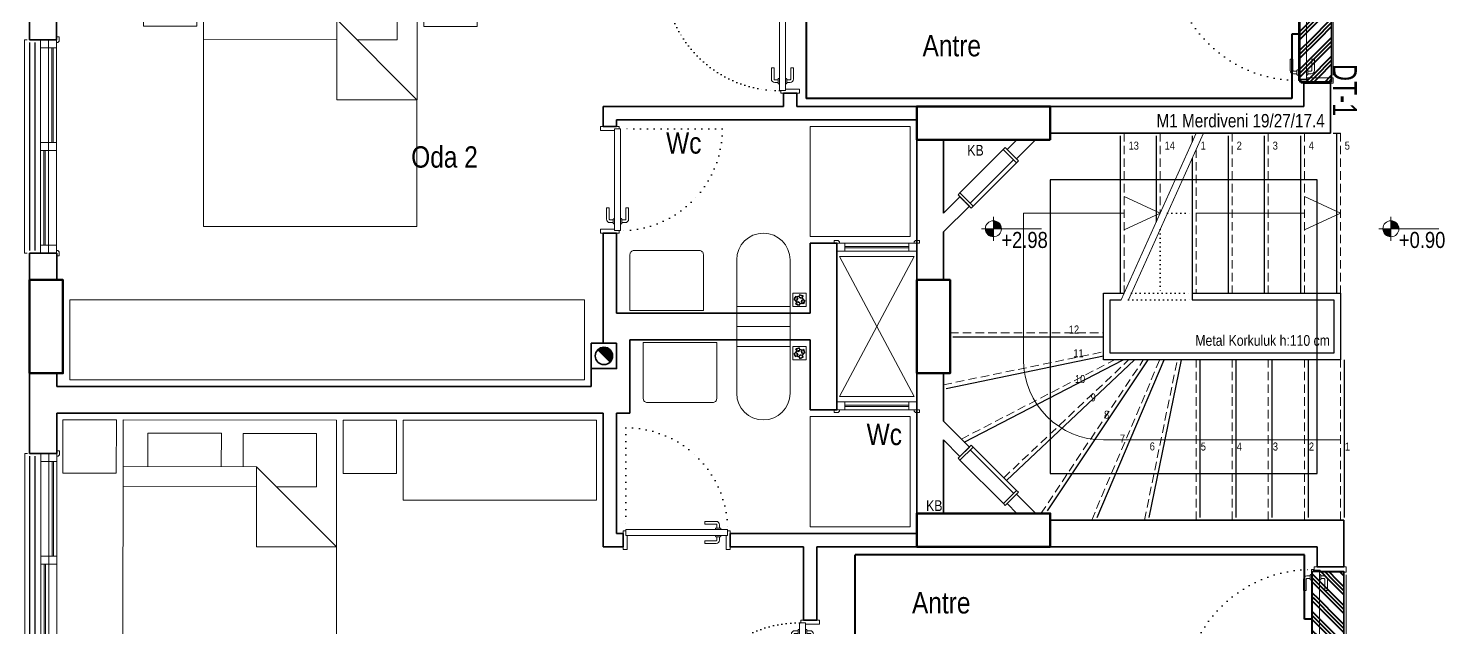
# Model space of a CAD drawing. Header units: millimetres. Extents: x 1852829 to 1882754, y -270850 to -231658.
# Drawn here: x 1857322 to 1858383, y -263904 to -263455 of the extents above; entities that cross this region are included whole.
import ezdxf
from ezdxf.enums import TextEntityAlignment as Align

# ---------------------------------------------------------------- set-up
doc = ezdxf.new("R2010")
doc.units = ezdxf.units.MM
for name, pattern in [('CONTINOUS', [0]), ('CONTINU', [0]), ('DOT', [0.25, 0, -0.25]), ('izdüşüm arka', [3.175, 0, -3.175]), ('izdüşüm ön', [9.525, 6.35, -3.175])]:
    doc.linetypes.add(name, pattern=pattern)
for name, color, linetype, lineweight in [('a_ba', 6, 'Continuous', 50), ('a_doğrama', 251, 'Continuous', 20), ('a_duvar', 251, 'Continuous', 35), ('a_görünüş', 32, 'Continuous', 25), ('a_görünüş_ince', 8, 'Continuous', 20), ('a_izdüşüm_arka', 251, 'izdüşüm arka', 30), ('a_izdüşüm_ön', 6, 'izdüşüm ön', 9), ('a_not_kot', 251, 'Continuous', 13), ('a_not_mahal', 253, 'Continuous', 5), ('a_not_misc', 144, 'Continuous', 5), ('a_not_text', 7, 'Continuous', 13), ('a_tefriş', 8, 'Continuous', 20), ('Aydınlatma', 4, 'CONTINOUS', 35), ('Priz', 6, 'CONTINOUS', 40), ('Tv', 3, 'CONTINOUS', 40)]:
    doc.layers.add(name, color=color, linetype=linetype, lineweight=lineweight)
doc.layers.add('a_basılmayacak', color=251, linetype='Continuous', lineweight=5, plot=False)
doc.layers.add('a_m2_taks', color=147, linetype='Continuous', plot=False)
doc.styles.add('ROMANTUR', font='arial.ttf', dxfattribs={"width": 0.7})
doc.styles.get("Standard").update_dxf_attribs({"font": 'ARIALN.TTF'})

# ---------------------------------------------------------------- blocks, each defined once
blk = doc.blocks.new('K1')
at = {"layer": 'a_doğrama', "color": 251}
for points in [[(-17.5, -2.5), (-22, -2.5), (-22, 0), (2, 0), (2, -4), (-17.5, -4), (-17.5, -2.5)], [(-27.5, -93.1), (-25, -93.1)], [(-14.5, -93.1), (-17, -93.1)], [(-17.5, -97.5), (-22, -97.5), (-22, -100), (2, -100), (2, -96), (-17.5, -96), (-17.5, -97.5)]]:
    blk.add_lwpolyline(points, dxfattribs=at)
blk.add_lwpolyline([(-18, -14), (-18, -4), (-18, -3), (-22.5, -3), (-22.5, -2.5), (-22.5, -2), (-24, -2), (-24, -2.5), (-24, -12.5), (-24, -88), (-24, -97.5), (-24, -98), (-22.5, -98), (-22.5, -97.5), (-22.5, -97), (-18, -97), (-18, -96), (-18, -86.5)], close=True, dxfattribs=at)
for points in [[(-25, -91.1), (-27.5, -91.1, -0.414214), (-28, -90.6), (-28, -82.1), (-30, -82.1), (-30, -90.6)], [(-17, -91.1), (-14.5, -91.1, 0.414214), (-14, -90.6), (-14, -82.1), (-12, -82.1), (-12, -90.6)], [(-24, -94.1), (-24.5, -94.1, -0.414214), (-25, -93.6), (-25, -90.6, -0.414214), (-24.5, -90.1), (-24, -90.1)], [(-18, -94.1), (-17.5, -94.1, 0.414214), (-17, -93.6), (-17, -90.6, 0.414214), (-17.5, -90.1), (-18, -90.1)]]:
    blk.add_lwpolyline(points, format="xyb", dxfattribs=at)
for centre, start, end in [((-27.5, -90.6), 180, 270), ((-14.5, -90.6), 270, 0)]:
    blk.add_arc(centre, 2.5, start, end, dxfattribs=at)
at = {"layer": 'a_görünüş_ince', "color": 251}
blk.add_line((2, -6), (2, -94), dxfattribs=at)
at = {"layer": 'a_izdüşüm_arka', "color": 251, "linetype": 'DOT', "ltscale": 20}
blk.add_line((-24, -2), (-120, -2), dxfattribs=at)
blk.add_arc((-24, -2), 96, 180, 270, dxfattribs=at)
blk = doc.blocks.new('K2')
at = {"layer": 'a_doğrama', "color": 251, "linetype": 'Continuous'}
for p, q in [((-13, 88.1), (-13, 1.9)), ((-13, 88.1), (-8.5, 88.1)), ((-12, 90), (-12, 88.1)), ((-12, 90), (-10, 90)), ((-8.5, 88.1), (-8.5, 1.9)), ((-13, 1.9), (-8.5, 1.9)), ((-12, 0), (-12, 1.9)), ((-12, 0), (-10, 0))]:
    blk.add_line(p, q, dxfattribs=at)
for points in [[(0, 90), (2, 90), (2, 87), (-8.5, 87)], [(0, 0), (2, 0), (2, 3), (-8.5, 3)]]:
    blk.add_lwpolyline(points, dxfattribs=at)
at = {"layer": 'a_doğrama', "color": 251}
for points in [[(-14, 80.1), (-16.5, 80.1, 0.414214), (-17, 79.6), (-17, 71.1), (-19, 71.1), (-19, 79.6)], [(-13, 83.1), (-13.5, 83.1, 0.414214), (-14, 82.6), (-14, 79.6, 0.414214), (-13.5, 79.1), (-13, 79.1)], [(-8.5, 83.1), (-8, 83.1, -0.414214), (-7.5, 82.6), (-7.5, 79.6, -0.414214), (-8, 79.1), (-8.5, 79.1)], [(-7.5, 80.1), (-5, 80.1, -0.414214), (-4.5, 79.6), (-4.5, 71.1), (-2.5, 71.1), (-2.5, 79.6)]]:
    blk.add_lwpolyline(points, format="xyb", dxfattribs=at)
for points in [[(-16.5, 82.1), (-14, 82.1)], [(-5, 82.1), (-7.5, 82.1)]]:
    blk.add_lwpolyline(points, dxfattribs=at)
for centre, start, end in [((-16.5, 79.6), 90, 180), ((-5, 79.6), 0, 90)]:
    blk.add_arc(centre, 2.5, start, end, dxfattribs=at)
at = {"layer": 'a_izdüşüm_arka', "color": 251}
blk.add_lwpolyline([(-99.2, 1.9), (-13, 1.9)], dxfattribs=at)
blk.add_arc((-13, 1.9), 86.2, 90, 180, dxfattribs=at)
blk = doc.blocks.new('klozet')
at = {"layer": 'a_tefriş'}
blk.add_line((20, 0), (-20, 0), dxfattribs=at)
for points in [[(-20, 0), (-20, -15), (20, -15), (20, 0)], [(-20, -50), (-20, -15)], [(20, -50), (20, -15)]]:
    blk.add_lwpolyline(points, dxfattribs=at)
blk.add_arc((0, -50), 20, 180, 360, dxfattribs=at)
blk = doc.blocks.new('k_80')
at = {"layer": 'a_doğrama', "color": 251, "linetype": 'Continuous'}
for p, q in [((-80, 2), (-78.1, 2)), ((-80, 2), (-80, 0)), ((-78.1, 3), (-1.9, 3)), ((-78.1, 3), (-78.1, -1.5)), ((-1.9, 3), (-1.9, -1.5)), ((0, 2), (-1.9, 2)), ((0, 2), (0, 0)), ((-78.1, -1.5), (-1.9, -1.5))]:
    blk.add_line(p, q, dxfattribs=at)
at = {"layer": 'a_doğrama', "color": 251}
for points in [[(-73.1, 3), (-73.1, 3.5, -0.414214), (-72.6, 4), (-69.6, 4, -0.414214), (-69.1, 3.5), (-69.1, 3)], [(-70.1, 4), (-70.1, 6.5, -0.414214), (-69.6, 7), (-61.1, 7), (-61.1, 9), (-69.6, 9)], [(-73.1, -1.5), (-73.1, -2, 0.414214), (-72.6, -2.5), (-69.6, -2.5, 0.414214), (-69.1, -2), (-69.1, -1.5)], [(-70.1, -2.5), (-70.1, -5, 0.414214), (-69.6, -5.5), (-61.1, -5.5), (-61.1, -7.5), (-69.6, -7.5)]]:
    blk.add_lwpolyline(points, format="xyb", dxfattribs=at)
for points in [[(-72.1, 6.5), (-72.1, 4)], [(-72.1, -5), (-72.1, -2.5)]]:
    blk.add_lwpolyline(points, dxfattribs=at)
at = {"layer": 'a_doğrama', "color": 251, "linetype": 'Continuous'}
for points in [[(-80, -10), (-80, -12), (-77, -12), (-77, -1.5)], [(0, -10), (0, -12), (-3, -12), (-3, -1.5)]]:
    blk.add_lwpolyline(points, dxfattribs=at)
at = {"layer": 'a_doğrama', "color": 251}
for centre, start, end in [((-69.6, 6.5), 90, 180), ((-69.6, -5), 180, 270)]:
    blk.add_arc(centre, 2.5, start, end, dxfattribs=at)
at = {"layer": 'a_izdüşüm_arka', "color": 251, "linetype": 'DOT', "ltscale": 20}
blk.add_line((-1.9, 79.2), (-1.9, 3), dxfattribs=at)
blk.add_arc((-1.9, 3), 76.2, 90, 180, dxfattribs=at)
blk = doc.blocks.new('M1')
at = {"layer": 'a_doğrama', "linetype": 'Continuous'}
for p, q in [((-24, 6), (-30, 6)), ((-30, 0), (-30, 6)), ((-24, 0), (-30, 0)), ((-24, 0), (-24, 6)), ((30, 6), (24, 6)), ((24, 6), (24, 0)), ((30, 0), (30, 6)), ((30, 0), (24, 0))]:
    blk.add_line(p, q, dxfattribs=at)
at = {"layer": 'a_doğrama'}
for p, q in [((24, 3.5), (-24, 3.5)), ((24, 2.5), (-24, 2.5))]:
    blk.add_line(p, q, dxfattribs=at)
for points in [[(-28, -1), (-28, 0), (-32, 0), (-32, -2), (-29, -2)], [(28, -1), (28, 0), (32, 0), (32, -2), (29, -2)]]:
    blk.add_lwpolyline(points, close=True, dxfattribs=at)
at = {"layer": 'a_görünüş_ince'}
for p, q in [((24, 6), (-24, 6)), ((-24, 0), (24, 0))]:
    blk.add_line(p, q, dxfattribs=at)
blk = doc.blocks.new('160p')
at = {"layer": 'a_doğrama', "color": 251}
for points in [[(-6, -6), (-6, 0), (-12, 0), (-12, -6)], [(0, -6), (0, 0), (-6, 0), (-6, -6)], [(-6, -83), (-6, -77), (-12, -77), (-12, -83)], [(0, -83), (0, -77), (-6, -77), (-6, -83)], [(-6, -160), (-6, -154), (-12, -154), (-12, -160)], [(0, -160), (0, -154), (-6, -154), (-6, -160)]]:
    blk.add_lwpolyline(points, close=True, dxfattribs=at)
for points in [[(2, -1), (2, 2), (0, 2), (0, -2), (1, -2), (2, -1)], [(-9.5, -6), (-9.5, -77)], [(-8.5, -6), (-8.5, -77)], [(-3.5, -83), (-3.5, -154)], [(-2.5, -83), (-2.5, -154)], [(2, -159), (2, -162), (0, -162), (0, -158), (1, -158), (2, -159)]]:
    blk.add_lwpolyline(points, dxfattribs=at)
at = {"layer": 'a_görünüş_ince', "color": 251}
for points in [[(-22, -160), (-24, -160), (-24, 0), (-22, 0)], [(-12, -77), (-12, -6)], [(-6, -77), (-6, -6)], [(-6, -77), (-6, -6)], [(0, -77), (0, -6)], [(-12, -154), (-12, -83)], [(-6, -154), (-6, -83)], [(-6, -154), (-6, -83)], [(0, -154), (0, -83)]]:
    blk.add_lwpolyline(points, dxfattribs=at)
blk = doc.blocks.new('baca_müstakil')
at = {"layer": 'a_duvar'}
h = blk.add_hatch(color=256, dxfattribs=at)
h.dxf.hatch_style = 1
h.paths.add_polyline_path([(4.9, -4.9, 0.198912), (3, -9.5, 0.668179), (14.1, -14.1)])
blk.add_line((4.9, -4.9), (14.1, -14.1), dxfattribs=at)
blk.add_lwpolyline([(0, -19), (19, -19), (19, 0), (0, 0)], close=True, dxfattribs=at)
blk.add_circle((9.5, -9.5), 6.5, dxfattribs=at)
blk = doc.blocks.new('tefriş_yatak_çift')
at = {"layer": 'a_tefriş'}
for points in [[(-85, -5), (-85, -45), (-125, -45), (-125, -5)], [(80, -195), (80, -5), (-80, -5), (-80, -195)], [(85, -5), (85, -45), (125, -45), (125, -5)]]:
    blk.add_lwpolyline(points, close=True, dxfattribs=at)
for points in [[(-6.3, -40), (-6.3, -15), (-61.3, -15), (-61.3, -40)], [(35, -55), (65, -55), (65, -15), (10, -15), (10, -40)], [(-80, -40), (20, -40), (80, -100), (20, -100), (20, -40)], [(-80, -55), (20, -55)]]:
    blk.add_lwpolyline(points, dxfattribs=at)
blk = doc.blocks.new('tefriş_süzgeç')
at = {"layer": 'a_tefriş'}
for p, q in [((5, 0), (-5, 0)), ((-5, 0), (-5, -10)), ((5, -10), (5, 0)), ((-5, -10), (5, -10)), ((-3.6, -5.1), (-4.1, -5.1)), ((-2.6, -5.1), (-3.1, -5.1)), ((-2.5, -2.5), (-2.9, -2.2)), ((-2.6, -7.6), (-2.9, -7.9)), ((-2, -3.3), (-2.3, -3)), ((-1.9, -6.9), (-2.2, -7.2)), ((-1.6, -5.1), (-2.1, -5.1)), ((-1.2, -3.9), (-1.5, -3.6)), ((-1.2, -6.2), (-1.5, -6.5)), ((-0.2, -2.5), (-0.2, -2)), ((-0.1, -1.5), (-0.1, -1)), ((-0.1, -3), (-0.1, -3.5)), ((-0.1, -6.6), (-0.1, -7.1)), ((-0.1, -7.6), (-0.1, -8.1)), ((-0.1, -8.6), (-0.1, -9.1)), ((1, -4), (1.4, -3.6)), ((1.1, -6.2), (1.4, -6.5)), ((1.5, -5.1), (2, -5.1)), ((1.7, -3.3), (2.1, -2.9)), ((1.8, -6.9), (2.1, -7.2)), ((2.5, -2.5), (2.8, -2.2)), ((2.5, -5.1), (3, -5.1)), ((2.5, -7.5), (2.8, -7.9)), ((3.5, -5.1), (4, -5.1))]:
    blk.add_line(p, q, dxfattribs=at)
for centre, radius, start, end in [((-0.1, -5.1), 4.06, 134.2896, 180), ((-0.1, -5.1), 3.56, 134.2896, 180), ((-0.1, -5.1), 3.06, 180, 225), ((-0.1, -5.1), 4.06, 225, 270), ((-0.1, -5.1), 2.56, 180, 225), ((-0.1, -5.1), 3.56, 225, 270), ((-0.4, -4.4), 2.4, 84.5943, 143.2016), ((-0.1, -5.1), 2.06, 134.2896, 180), ((-0.1, -5), 2.44, 90.343, 138.1212), ((-0.1, -5.1), 1.56, 134.2896, 180), ((-0.1, -5.1), 2.06, 225, 270), ((-0.1, -5.1), 1.56, 225, 270), ((-0.1, -5.1), 4.06, 45, 90), ((-0.1, -5.1), 3.56, 45, 90), ((-0.1, -5.1), 2.06, 45, 90), ((-0.1, -5.1), 1.56, 45, 90), ((-0.1, -5.1), 2.56, 270, 315.7104), ((-0.1, -5.1), 3.06, 270, 315.7104), ((-0.1, -5.1), 1.56, 314.2896, 360), ((-0.1, -5.1), 2.06, 314.2896, 360), ((-0.1, -5.1), 2.56, 360, 45), ((-0.1, -5.1), 3.06, 360, 45), ((-0.1, -5.1), 3.56, 314.2896, 360), ((-0.1, -5.1), 4.06, 314.2896, 360)]:
    blk.add_arc(centre, radius, start, end, dxfattribs=at)
blk = doc.blocks.new('sembol_kot')
at = {"layer": 'a_not_kot'}
for points in [[(0, 10), (0, 0), (10, 0, 0.414214)], [(0, 0), (-10, 0, 0.414214), (0, -10)]]:
    blk.add_hatch(color=256, dxfattribs=at).paths.add_polyline_path(points)
for p, q in [((0, 15), (0, -15)), ((-15, 0), (60, 0))]:
    blk.add_line(p, q, dxfattribs=at)
blk.add_circle((0, 0), 10, dxfattribs=at)
blk = doc.blocks.new('kb')
at = {"layer": 'a_doğrama'}
blk.add_line((10.9, -41.3), (12.3, -42.7), dxfattribs=at)
for points in [[(44.8, -7.3), (46.3, -5.9)], [(44.8, -7.3), (54.7, -17.2)], [(47.7, -7.3), (46.3, -5.9)], [(52.6, -15.1), (20.1, -47.6)], [(54.7, -17.2), (20.8, -51.2)], [(54.7, -14.4), (56.2, -15.8)], [(56.2, -15.8), (54.7, -17.2)], [(10.9, -41.3), (12.3, -39.8)], [(10.9, -41.3), (20.8, -51.2)], [(12.3, -39.8), (22.2, -49.7)]]:
    blk.add_lwpolyline(points, dxfattribs=at)
at = {"layer": 'a_duvar'}
for points in [[(55, 0), (47.7, -7.3)], [(69.1, 0), (54.7, -14.4)], [(47.7, -7.3), (54.7, -14.4)], [(12.3, -42.7), (0, -55)], [(19.4, -49.7), (0, -69.1)], [(12.3, -42.7), (19.4, -49.7)]]:
    blk.add_lwpolyline(points, dxfattribs=at)
at = {"layer": 'a_görünüş_ince'}
blk.add_lwpolyline([(44.8, -7.3), (12.3, -39.8)], dxfattribs=at)
blk = doc.blocks.new('ZayıfAkımPanosu')
at = {"layer": 'Priz'}
h = blk.add_hatch(dxfattribs=at)
h.set_pattern_fill('GOST_GROUND', color=256)
h.set_pattern_definition([(45, (-1866208.597, 256590.195), (14.142135624, 0), [20]), (45, (-1866205.597, 256590.195), (14.142135624, 0), [20]), (45, (-1866202.597, 256590.195), (14.142135624, 0), [20])])
h.paths.add_polyline_path([(11.9, 41.5), (-11.9, 41.5), (-11.9, -41.5), (11.9, -41.5)])
at = {"layer": 'Aydınlatma', "color": 2, "linetype": 'CONTINU'}
blk.add_lwpolyline([(-11.9, 41.5), (11.9, 41.5), (11.9, -41.5), (-11.9, -41.5)], close=True, dxfattribs=at)
blk.add_lwpolyline([(-11.9, 41.5), (11.9, 41.5), (11.9, -41.5), (-11.9, -41.5)], close=True, dxfattribs=at)
blk.add_lwpolyline([(-11.9, 41.5), (11.9, 41.5), (11.9, -41.5), (-11.9, -41.5)], close=True, dxfattribs=at)
blk.add_lwpolyline([(-11.9, 41.5), (11.9, 41.5), (11.9, -41.5), (-11.9, -41.5)], close=True, dxfattribs=at)
blk.add_lwpolyline([(-11.9, 41.5), (11.9, 41.5), (11.9, -41.5), (-11.9, -41.5)], close=True, dxfattribs=at)
at = {"layer": 'Aydınlatma', "color": 6, "linetype": 'CONTINU'}
blk.add_lwpolyline([(-11.9, 41.5), (11.9, 41.5), (11.9, -41.5), (-11.9, -41.5)], close=True, dxfattribs=at)

msp = doc.modelspace()

# ---------------------------------------------------------------- linework, layer by layer
at = {"layer": 'a_ba', "color": 253}
for points in [[(1858087.7, -263538.5), (1858087.7, -263513.5), (1857987.7, -263513.5), (1857987.7, -263538.5)], [(1857322.7, -263713.5), (1857347.7, -263713.5), (1857347.7, -263643.5), (1857322.7, -263643.5)], [(1857987.7, -263713.5), (1858012.7, -263713.5), (1858012.7, -263643.5), (1857987.7, -263643.5)], [(1858087.7, -263843.5), (1858087.7, -263818.5), (1857987.7, -263818.5), (1857987.7, -263843.5)]]:
    msp.add_lwpolyline(points, close=True, dxfattribs=at)
at = {"layer": 'a_basılmayacak'}
for points in [[(1857982.7, -263611), (1857907.7, -263611), (1857907.7, -263528.5), (1857982.7, -263528.5)], [(1857982.7, -263828.5), (1857907.7, -263828.5), (1857907.7, -263746), (1857982.7, -263746)]]:
    msp.add_lwpolyline(points, close=True, dxfattribs=at)
at = {"layer": 'a_doğrama'}
msp.add_line((1858018.6, -263777.2), (1858020, -263775.8), dxfattribs=at)
for points in [[(1858018.6, -263777.2), (1858028.5, -263767.3)], [(1858020, -263778.7), (1858029.9, -263768.8)], [(1858060.3, -263803.4), (1858027.8, -263770.9)], [(1858062.5, -263801.3), (1858028.5, -263767.3)], [(1858018.6, -263777.2), (1858020, -263778.7)], [(1858052.6, -263811.2), (1858062.5, -263801.3)], [(1858063.9, -263802.7), (1858062.5, -263801.3)], [(1858062.5, -263804.1), (1858063.9, -263802.7)], [(1858052.6, -263811.2), (1858054, -263812.6)], [(1858055.4, -263811.2), (1858054, -263812.6)]]:
    msp.add_lwpolyline(points, dxfattribs=at)
at = {"layer": 'a_duvar'}
for p, q in [((1857322.7, -263378.5), (1857322.7, -263463.5)), ((1857342.8, -263463.5), (1857342.7, -263408.5)), ((1857342.8, -263463.5), (1857322.7, -263463.5)), ((1858277.7, -263496), (1858277.7, -263513.5)), ((1858297.7, -263533.5), (1858297.7, -263496)), ((1857887.7, -263513.5), (1857887.7, -263503.5)), ((1857897.7, -263503.5), (1857897.7, -263513.5)), ((1857752.7, -263513.5), (1857752.7, -263528.5)), ((1857887.7, -263513.5), (1857752.7, -263513.5)), ((1858277.7, -263513.5), (1857897.7, -263513.5)), ((1857762.7, -263528.5), (1857762.7, -263523.5)), ((1857762.7, -263523.5), (1857987.7, -263523.5)), ((1857987.7, -263523.5), (1857987.7, -263643.5)), ((1858007.7, -263593.5), (1858007.7, -263538.5)), ((1858087.7, -263533.5), (1858297.7, -263533.5)), ((1857762.7, -263668.5), (1857762.7, -263608.5)), ((1857927.7, -263616), (1857907.7, -263616)), ((1857907.7, -263616), (1857907.7, -263668.5)), ((1857927.7, -263741), (1857927.7, -263616)), ((1858007.7, -263643.5), (1858007.7, -263607.6)), ((1857322.7, -263623.5), (1857322.7, -263773.5)), ((1857343, -263623.5), (1857322.7, -263623.5)), ((1857343.1, -263643.5), (1857343, -263623.5)), ((1857987.7, -263643.5), (1857987.7, -263833.5)), ((1857907.7, -263668.5), (1857762.7, -263668.5)), ((1857907.7, -263688.5), (1857772.7, -263688.5)), ((1857772.7, -263743.5), (1857772.7, -263688.5)), ((1857907.7, -263688.5), (1857907.7, -263741)), ((1857343.2, -263723.5), (1857343.2, -263713.5)), ((1858007.7, -263749.4), (1858007.7, -263713.5)), ((1857743.7, -263723.5), (1857343.2, -263723.5)), ((1857907.7, -263741), (1857927.7, -263741)), ((1857343.1, -263773.5), (1857343.2, -263743.5)), ((1857343.2, -263743.5), (1857752.7, -263743.5)), ((1857762.7, -263833.5), (1857762.7, -263743.5)), ((1858007.7, -263818.5), (1858007.7, -263763.5)), ((1857343.1, -263773.5), (1857322.7, -263773.5)), ((1858307.7, -263823.5), (1858087.7, -263823.5)), ((1858307.7, -263858.5), (1858307.7, -263823.5)), ((1857767.7, -263833.5), (1857762.7, -263833.5)), ((1857987.7, -263833.5), (1857847.7, -263833.5)), ((1857752.7, -263843.5), (1857767.7, -263843.5)), ((1857847.7, -263843.5), (1857902.7, -263843.5)), ((1857902.7, -263843.5), (1857902.7, -263898.5)), ((1857912.7, -263898.5), (1857912.7, -263843.5)), ((1857912.7, -263843.5), (1858287.7, -263843.5)), ((1858287.7, -263843.5), (1858287.7, -263858.5))]:
    msp.add_line(p, q, dxfattribs=at)
for points in [[(1858277.7, -263496), (1858297.7, -263496)], [(1857887.7, -263503.5), (1857897.7, -263503.5)], [(1857762.7, -263528.5), (1857752.7, -263528.5)], [(1857752.7, -263608.5), (1857762.7, -263608.5)], [(1857752.7, -263608.5), (1857752.7, -263691)], [(1857743.7, -263710), (1857743.7, -263723.5)], [(1857752.7, -263743.5), (1857752.7, -263843.5)], [(1857762.7, -263743.5), (1857772.7, -263743.5)], [(1858027.1, -263768.8), (1858007.7, -263749.4)], [(1858020, -263775.8), (1858007.7, -263763.5)], [(1858020, -263775.8), (1858027.1, -263768.8)], [(1858055.4, -263811.2), (1858062.5, -263804.1)], [(1858076.9, -263818.5), (1858062.5, -263804.1)], [(1858062.7, -263818.5), (1858055.4, -263811.2)], [(1857767.7, -263833.5), (1857767.7, -263843.5)], [(1857847.7, -263833.5), (1857847.7, -263843.5)], [(1858287.7, -263858.5), (1858307.7, -263858.5)], [(1857902.7, -263898.5), (1857912.7, -263898.5)]]:
    msp.add_lwpolyline(points, dxfattribs=at)
at = {"layer": 'a_görünüş', "color": 251}
for p, q in [((1858140.2, -263535.5), (1858140.2, -263653.5)), ((1858167.2, -263535.5), (1858167.2, -263600.2)), ((1858194.2, -263535.5), (1858194.2, -263540.2)), ((1858221.2, -263535.5), (1858221.2, -263653.5)), ((1858248.2, -263535.5), (1858248.2, -263653.5)), ((1858275.2, -263535.5), (1858275.2, -263653.5)), ((1858299.7, -263533.5), (1858305.2, -263533.5)), ((1858302.2, -263533.5), (1858302.2, -263653.5)), ((1858194.2, -263552.4), (1858194.2, -263653.5)), ((1858127.7, -263703.5), (1858127.7, -263653.5)), ((1858127.7, -263653.5), (1858143.2, -263653.5)), ((1858132.7, -263698.5), (1858132.7, -263658.5)), ((1858132.7, -263658.5), (1858141, -263658.5)), ((1858194.2, -263653.5), (1858305.2, -263653.5)), ((1858194.2, -263658.5), (1858300.2, -263658.5)), ((1858014.7, -263686.3), (1858127.7, -263686.3)), ((1858009.7, -263724.8), (1858127.7, -263700.5)), ((1858300.2, -263698.5), (1858132.7, -263698.5)), ((1858023.3, -263765), (1858142.3, -263703.5)), ((1858055, -263793.9), (1858150.9, -263703.5)), ((1858085.7, -263816.5), (1858161.1, -263703.5)), ((1858122.9, -263821.5), (1858173.1, -263703.5)), ((1858305.2, -263703.5), (1858127.7, -263703.5)), ((1858161.9, -263821.5), (1858186.1, -263703.5)), ((1858200.2, -263821.5), (1858200.2, -263703.5)), ((1858227.2, -263821.5), (1858227.2, -263703.5)), ((1858254.2, -263821.5), (1858254.2, -263703.5)), ((1858281.2, -263821.5), (1858281.2, -263703.5)), ((1858308.2, -263821.5), (1858308.2, -263703.5))]:
    msp.add_line(p, q, dxfattribs=at)
for points in [[(1857322.7, -263465.5), (1857322.7, -263621.5)], [(1857326.7, -263465.5), (1857326.7, -263621.5)], [(1858194.2, -263653.5), (1858194.2, -263658.5)], [(1858300.2, -263658.5), (1858300.2, -263698.5)], [(1858305.2, -263653.5), (1858305.2, -263703.5)], [(1857322.7, -263775.5), (1857322.7, -263931.5)], [(1857326.7, -263775.5), (1857326.7, -263931.5)]]:
    msp.add_lwpolyline(points, dxfattribs=at)
at = {"layer": 'a_görünüş_ince'}
for points in [[(1857929.7, -263626), (1857985.7, -263626)], [(1857929.7, -263731), (1857985.7, -263731)], [(1858052.6, -263811.2), (1858020, -263778.7)]]:
    msp.add_lwpolyline(points, dxfattribs=at)
at = {"layer": 'a_izdüşüm_arka'}
for p, q in [((1858175.7, -263593.5), (1858194.2, -263593.5)), ((1858170.2, -263605.7), (1858170.2, -263653.5)), ((1858146.4, -263658.5), (1858194.2, -263658.5)), ((1858148.7, -263653.5), (1858194.2, -263653.5))]:
    msp.add_line(p, q, dxfattribs=at)
at = {"layer": 'a_izdüşüm_ön', "color": 251}
for p, q in [((1858143.2, -263533.5), (1858143.2, -263653.5)), ((1858170.2, -263533.5), (1858170.2, -263593.5)), ((1858224.2, -263533.5), (1858224.2, -263653.5)), ((1858251.2, -263533.5), (1858251.2, -263653.5)), ((1858278.2, -263533.5), (1858278.2, -263653.5)), ((1858305.2, -263533.5), (1858305.2, -263653.5)), ((1858197.2, -263545.7), (1858197.2, -263653.5)), ((1858012.7, -263683.3), (1858127.7, -263683.3)), ((1858007.7, -263722.1), (1858127.7, -263697.4)), ((1858021.1, -263762.8), (1858135.8, -263703.5)), ((1858052.9, -263791.8), (1858146.5, -263703.5)), ((1858080.8, -263818.5), (1858157.5, -263703.5)), ((1858118.8, -263823.5), (1858169.8, -263703.5)), ((1858158.4, -263823.5), (1858183, -263703.5)), ((1858197.2, -263823.5), (1858197.2, -263703.5)), ((1858224.2, -263823.5), (1858224.2, -263703.5)), ((1858251.2, -263823.5), (1858251.2, -263703.5)), ((1858278.2, -263823.5), (1858278.2, -263703.5)), ((1858305.2, -263823.5), (1858305.2, -263703.5))]:
    msp.add_line(p, q, dxfattribs=at)
at = {"layer": 'a_m2_taks'}
msp.add_lwpolyline([(1858287.7, -263568.5), (1858087.7, -263568.5), (1858087.7, -263788.5), (1858287.7, -263788.5)], close=True, dxfattribs=at)
at = {"layer": 'a_not_misc'}
for p, q in [((1858067.7, -263593.5), (1858143.2, -263593.5)), ((1858067.7, -263703.5), (1858067.7, -263593.5)), ((1858197.2, -263593.5), (1858278.2, -263593.5)), ((1858305.2, -263763.5), (1858127.7, -263763.5))]:
    msp.add_line(p, q, dxfattribs=at)
for points in [[(1858197.2, -263533.5), (1858141, -263658.5)], [(1858202.7, -263533.5), (1858146.4, -263658.5)], [(1858170.2, -263593.5), (1858143.2, -263581)], [(1858305.2, -263593.5), (1858278.2, -263581)], [(1858170.2, -263593.5), (1858143.2, -263606)], [(1858305.2, -263593.5), (1858278.2, -263606)], [(1857985.7, -263626), (1857929.7, -263731)], [(1857929.7, -263626), (1857985.7, -263731)]]:
    msp.add_lwpolyline(points, dxfattribs=at)
msp.add_arc((1858127.7, -263703.5), 60, 180, 270, dxfattribs=at)
at = {"layer": 'a_tefriş'}
for points in [[(1857772.7, -263666.5), (1857827.7, -263666.5), (1857827.7, -263624.5, 0.414214), (1857824.7, -263621.5), (1857775.7, -263621.5, 0.414214), (1857772.7, -263624.5)], [(1857782.7, -263690.5), (1857837.7, -263690.5), (1857837.7, -263732.5, -0.414214), (1857834.7, -263735.5), (1857785.7, -263735.5, -0.414214), (1857782.7, -263732.5)]]:
    msp.add_lwpolyline(points, format="xyb", close=True, dxfattribs=at)
for points in [[(1857738.7, -263718.5), (1857738.7, -263658.5), (1857352.7, -263658.5), (1857352.7, -263718.5)], [(1857747.7, -263808.6), (1857747.7, -263748.6), (1857602.8, -263748.6), (1857602.8, -263808.6)]]:
    msp.add_lwpolyline(points, close=True, dxfattribs=at)
at = {"layer": 'Tv'}
for p, q in [((1857904.8, -263417.6), (1857904.8, -263507.5)), ((1858274.8, -263459.3), (1858268.8, -263459.3)), ((1858268.8, -263459.3), (1858268.8, -263507.5)), ((1858113.7, -263507.5), (1857904.8, -263507.5)), ((1858268.8, -263507.5), (1858113.7, -263507.5)), ((1858113.7, -263507.5), (1858113.7, -263507.5)), ((1857941.6, -263987.5), (1857941.6, -263849.5)), ((1858113.7, -263849.5), (1857941.6, -263849.5)), ((1858278.2, -263849.5), (1858113.7, -263849.5)), ((1858113.7, -263849.5), (1858113.7, -263849.5)), ((1858278.2, -263897.8), (1858278.2, -263849.5)), ((1858284.2, -263897.8), (1858278.2, -263897.8))]:
    msp.add_line(p, q, dxfattribs=at)

# ---------------------------------------------------------------- block references
at = {"layer": 'a_ba'}
msp.add_blockref('kb', (1858007.7, -263538.5), dxfattribs=at)
at = {"layer": 'a_doğrama', "xscale": -1, "rotation": 180}
msp.add_blockref('M1', (1857957.7, -263616), dxfattribs=at)
at = {"layer": 'a_doğrama'}
msp.add_blockref('M1', (1857957.7, -263741), dxfattribs=at)
at = {"layer": 'a_duvar', "xscale": -1}
for name, p, rotation in [('160p', (1857342.8, -263623.5), 180), ('baca_müstakil', (1857743.7, -263691), 90), ('160p', (1857343.1, -263933.5), 180)]:
    msp.add_blockref(name, p, dxfattribs=dict(at, rotation=rotation))
at = {"layer": 'a_duvar', "xscale": 0.6, "yscale": 0.6, "zscale": 0.6}
for p in [(1858045.1, -263605.2), (1858343.1, -263605.2)]:
    msp.add_blockref('sembol_kot', p, dxfattribs=at)
at = {"layer": 'a_izdüşüm_arka', "ltscale": 5, "rotation": 359.9992036878907}
for name, p in [('K1', (1858297.7, -263396)), ('K2', (1857912.7, -263988.5))]:
    msp.add_blockref(name, p, dxfattribs=at)
at = {"layer": 'a_izdüşüm_arka', "ltscale": 5, "xscale": -1}
for name, p, rotation in [('K2', (1857897.7, -263413.5), 180.0007963121094), ('k_80', (1857762.7, -263528.5), 270), ('K1', (1858307.6, -263958.5), 180.0007963121094)]:
    msp.add_blockref(name, p, dxfattribs=dict(at, rotation=rotation))
msp.add_blockref('k_80', (1857767.7, -263833.5), dxfattribs=at)
at = {"layer": 'a_tefriş', "extrusion": (0, 0, -1), "xscale": -1, "zscale": -1, "rotation": 0.0301700967464047}
for p in [(-1857533.1, -263408.5), (-1857472.7, -263743.5)]:
    msp.add_blockref('tefriş_yatak_çift', p, dxfattribs=at)
at = {"layer": 'a_tefriş', "color": 113, "rotation": 180.000796339462}
msp.add_blockref('klozet', (1857872.7, -263678.5), dxfattribs=at)
at = {"layer": 'a_tefriş', "rotation": 89.99999999999993}
msp.add_blockref('tefriş_süzgeç', (1857894.7, -263658.5), dxfattribs=at)
at = {"layer": 'a_tefriş', "color": 113, "xscale": -1, "rotation": 359.9992036605381}
msp.add_blockref('klozet', (1857872.7, -263678.5), dxfattribs=at)
at = {"layer": 'a_tefriş', "xscale": -1, "rotation": 90.00000000000007}
msp.add_blockref('tefriş_süzgeç', (1857894.7, -263698.5), dxfattribs=at)
at = {"layer": 'Priz', "rotation": 180}
msp.add_blockref('ZayıfAkımPanosu', (1858286.7, -263453.5), dxfattribs=at)
at = {"layer": 'Priz', "xscale": -1}
msp.add_blockref('ZayıfAkımPanosu', (1858296, -263903.5), dxfattribs=at)

# ---------------------------------------------------------------- texts
at = {"layer": 'a_not_kot'}
for s, p in [('+2.98', (1858051.1, -263619.6)), ('+0.90', (1858349.1, -263619.6))]:
    msp.add_text(s, height=12, dxfattribs=at).set_placement(p)
at = {"layer": 'a_not_mahal'}
for s, height, p in [('Antre', 16, (1857992, -263476)), ('Wc', 16, (1857799.8, -263548.9)), ('Oda 2', 16, (1857608.7, -263559.4)), ('KB', 8, (1858025.6, -263550.4)), ('Wc', 16, (1857950.1, -263767.3)), ('KB', 8, (1857994.7, -263816.7)), ('Antre', 16, (1857984.1, -263893.5))]:
    msp.add_text(s, height=height, dxfattribs=at).set_placement(p)
at = {"layer": 'a_not_text'}
for s, height, p in [('M1 Merdiveni 19/27/17.4', 10, (1858167.4, -263529.2)), ('13', 6, (1858146.5, -263545.9)), ('14', 6, (1858173.5, -263545.9)), ('1', 6, (1858200.5, -263545.9)), ('2', 6, (1858227.5, -263545.9)), ('3', 6, (1858254.5, -263545.9)), ('4', 6, (1858281.5, -263545.9)), ('5', 6, (1858308.5, -263545.9)), ('12', 6, (1858101.7, -263683.7)), ('Metal Korkuluk h:110 cm', 8, (1858196.5, -263692.9)), ('11', 6, (1858105.1, -263701.5)), ('10', 6, (1858106.3, -263720.8)), ('9', 6, (1858118, -263734.5)), ('8', 6, (1858128.1, -263747.5)), ('7', 6, (1858140, -263765.4)), ('6', 6, (1858162.3, -263771.3)), ('5', 6, (1858200.6, -263771.4)), ('4', 6, (1858227.6, -263771.4)), ('3', 6, (1858254.6, -263771.4)), ('2', 6, (1858281.6, -263771.4)), ('1', 6, (1858308.6, -263771.4))]:
    msp.add_text(s, height=height, dxfattribs=at).set_placement(p)
at = {"layer": 'Aydınlatma', "linetype": 'CONTINU', "style": 'ROMANTUR', "width": 0.7}
msp.add_text('DT-1', height=18, rotation=270, dxfattribs=at).set_placement((1858308.6, -263501.3), align=Align.MIDDLE_CENTER)

doc.saveas('drawing.dxf')
